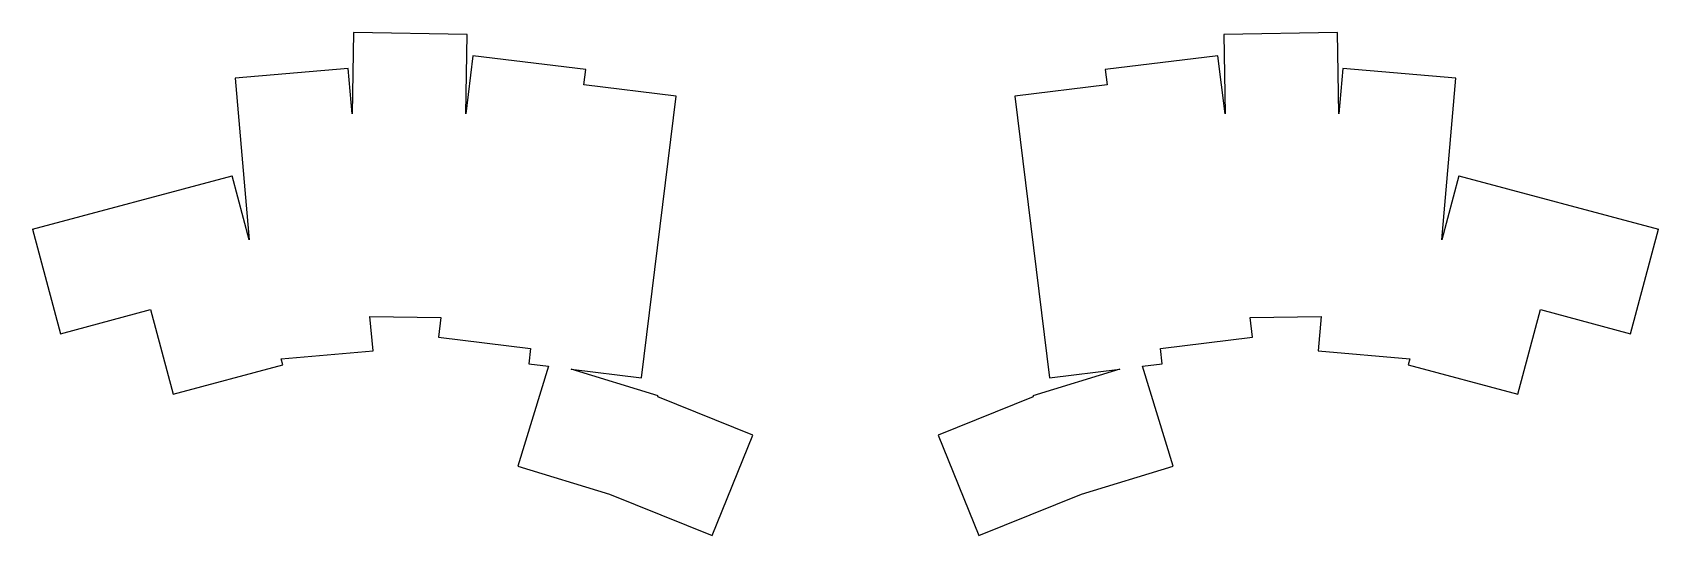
# Model space of a CAD drawing. Header units: millimetres. Extents: x 65 to 380, y -221 to -123.
import ezdxf

# ---------------------------------------------------------------- set-up
doc = ezdxf.new("R2010")
doc.units = ezdxf.units.MM

msp = doc.modelspace()

# ---------------------------------------------------------------- linework, layer by layer
for p, q in [((127.12, -123.05), (126.84, -138.86)), ((149.12, -123.43), (127.12, -123.05)), ((148.85, -138.8), (149.12, -123.43)), ((317.61, -123.05), (295.61, -123.43)), ((295.61, -123.43), (295.88, -138.8)), ((317.89, -138.86), (317.61, -123.05)), ((150.23, -127.57), (148.85, -138.8)), ((172.06, -130.25), (150.23, -127.57)), ((294.5, -127.57), (272.67, -130.25)), ((295.88, -138.8), (294.5, -127.57)), ((126.07, -130.02), (104.16, -131.94)), ((104.16, -131.94), (106.89, -163.25)), ((126.84, -138.86), (126.07, -130.02)), ((171.7, -133.23), (172.06, -130.25)), ((272.67, -130.25), (273.03, -133.23)), ((318.66, -130.02), (317.89, -138.86)), ((340.58, -131.94), (318.66, -130.02)), ((337.84, -163.25), (340.58, -131.94)), ((189.56, -135.42), (171.7, -133.23)), ((273.03, -133.23), (255.17, -135.42)), ((182.86, -190.01), (189.56, -135.42)), ((255.17, -135.42), (261.87, -190.01)), ((64.93, -161.19), (103.57, -150.83)), ((106.89, -163.25), (103.57, -150.83)), ((341.16, -150.83), (337.84, -163.25)), ((341.16, -150.83), (379.8, -161.19)), ((64.93, -161.19), (70.37, -181.47)), ((374.36, -181.47), (379.8, -161.19)), ((70.37, -181.47), (87.75, -176.81)), ((87.75, -176.81), (92.15, -193.23)), ((130.87, -184.81), (130.28, -178.11)), ((130.28, -178.11), (143.99, -178.35)), ((143.99, -178.35), (143.52, -182.16)), ((300.74, -178.35), (314.45, -178.11)), ((301.21, -182.16), (300.74, -178.35)), ((314.45, -178.11), (313.87, -184.81)), ((352.58, -193.23), (356.98, -176.81)), ((356.98, -176.81), (374.36, -181.47)), ((143.52, -182.16), (161.39, -184.36)), ((283.34, -184.36), (301.21, -182.16)), ((113.09, -186.37), (130.87, -184.81)), ((161.39, -184.36), (161.02, -187.33)), ((283.71, -187.33), (283.34, -184.36)), ((313.87, -184.81), (331.64, -186.37)), ((92.15, -193.23), (113.4, -187.54)), ((113.4, -187.54), (113.09, -186.37)), ((164.85, -187.8), (158.94, -207.16)), ((161.02, -187.33), (164.85, -187.8)), ((169.21, -188.34), (182.86, -190.01)), ((186.12, -193.51), (169.21, -188.34)), ((275.52, -188.34), (258.62, -193.51)), ((261.87, -190.01), (275.52, -188.34)), ((279.88, -187.8), (283.71, -187.33)), ((285.79, -207.16), (279.88, -187.8)), ((331.64, -186.37), (331.33, -187.54)), ((331.33, -187.54), (352.58, -193.23)), ((186.05, -193.72), (186.12, -193.51)), ((204.43, -201.14), (186.05, -193.72)), ((258.68, -193.72), (240.3, -201.14)), ((258.62, -193.51), (258.68, -193.72)), ((196.56, -220.62), (204.43, -201.14)), ((240.3, -201.14), (248.17, -220.62)), ((158.94, -207.16), (176.67, -212.58)), ((268.06, -212.58), (285.79, -207.16)), ((176.67, -212.58), (196.56, -220.62)), ((248.17, -220.62), (268.06, -212.58))]:
    msp.add_line(p, q)

doc.saveas('drawing.dxf')
